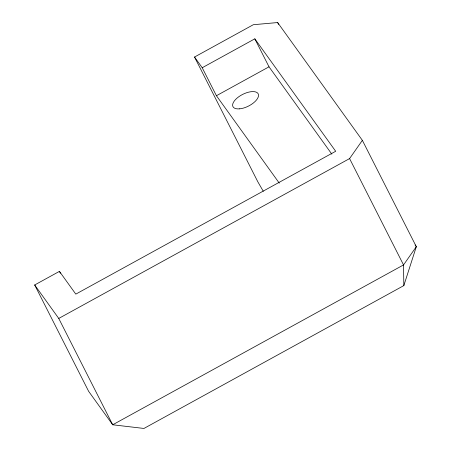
<?xml version="1.0" encoding="UTF-8"?>
<svg xmlns="http://www.w3.org/2000/svg" width="451" height="451" viewBox="0 0 451 451"><rect width="100%" height="100%" fill="white"/><g stroke="black" fill="none" stroke-linecap="round" stroke-linejoin="round"><path stroke-width="0.68" d="M194.522 57.035L202.223 67.74L254.821 38.831L335.691 151.277L75.802 294.125L59.431 271.372L34.682 284.976L88.633 391.316L112.699 424.78L143.948 428.45L403.837 285.596L416.318 246.686L362.367 140.346L277.647 22.55L253.31 24.72L194.522 57.035L257.809 181.77L263.277 191.258M34.682 284.976L58.748 318.44L349.581 158.583L362.367 140.346M202.223 67.74L216.424 95.725L269.022 66.816L331.829 154.146M415.083 244.972L416.318 246.686L403.532 264.923L112.699 424.78L58.748 318.44M216.424 95.725L279.282 183.129M349.581 158.583L403.532 264.923L403.837 285.596M277.647 22.55L278.6 24.427M254.821 38.831L269.022 66.816M59.431 271.372L60.378 273.238M239.549 108.843A14.15 6.534 -26.9 0 0 258.53 95.065A14.15 6.534 -26.9 0 0 238.652 96.835A14.15 6.534 -26.9 0 0 239.549 108.843"/></g></svg>
